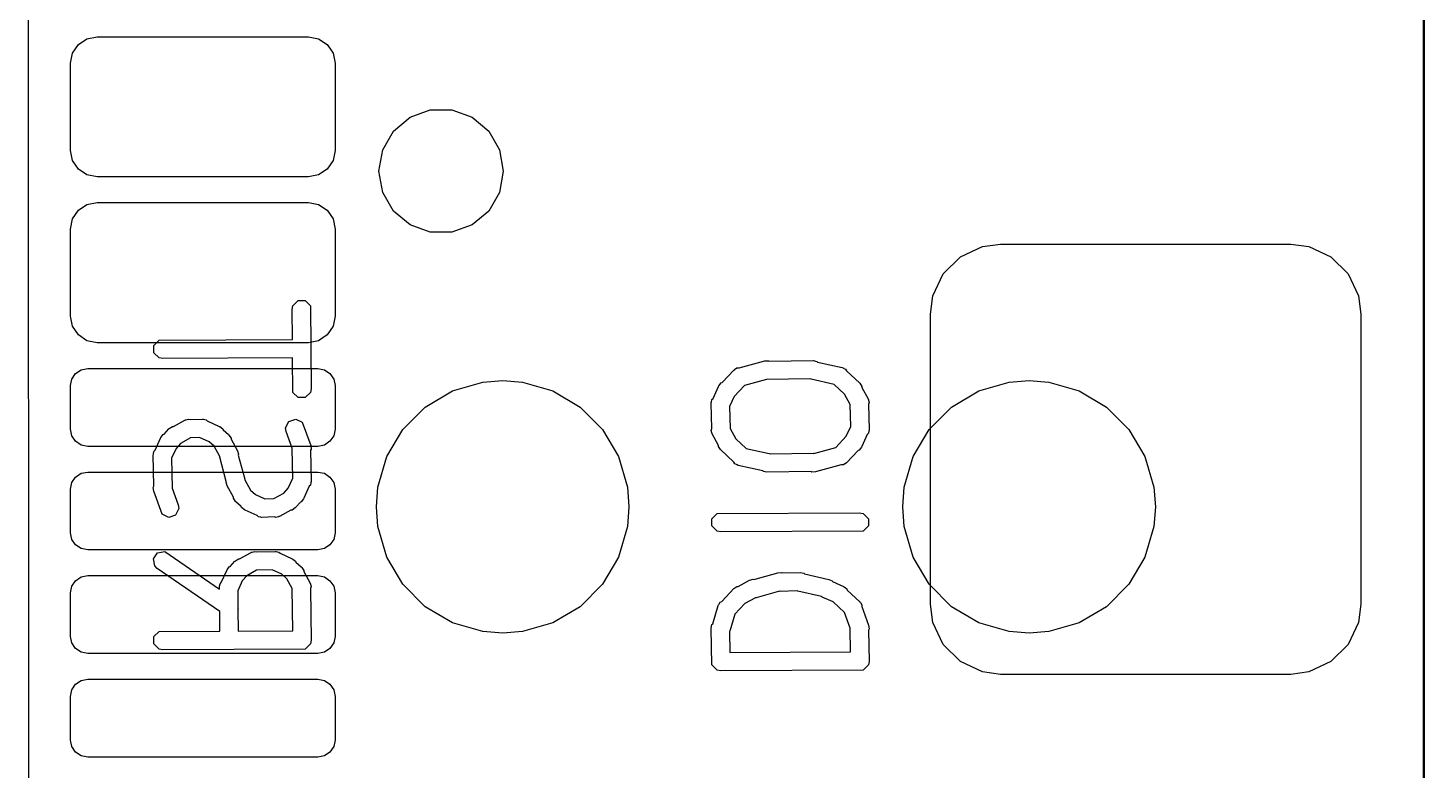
# Model space of a CAD drawing. Extents: x 138 to 258, y -115 to -93.
# Drawn here: x 152.24 to 158.98, y -105 to -101.42 of the extents above; entities that cross this region are included whole.
import ezdxf

# ---------------------------------------------------------------- set-up
doc = ezdxf.new("R2010")
doc.units = 0
doc.layers.add('BLACK', color=7, linetype='CONTINUOUS')

msp = doc.modelspace()

# ---------------------------------------------------------------- linework, layer by layer
at = {"layer": 'BLACK', "linetype": 'CONTINUOUS'}
for p, q in [((158.977426, -111.988503), (158.97733, -98.0186)), ((158.979773, -98.018696), (158.97987, -111.9886)), ((152.242719, -98.731047), (152.2476, -111.2266)), ((152.458251, -101.544578), (152.48602, -101.50302)), ((152.48602, -101.50302), (152.527578, -101.475251)), ((152.527578, -101.475251), (152.5766, -101.4655)), ((152.5766, -101.4655), (153.5966, -101.4655)), ((153.5966, -101.4655), (153.645622, -101.475251)), ((153.645622, -101.475251), (153.68718, -101.50302)), ((153.68718, -101.50302), (153.714949, -101.544578)), ((152.4485, -101.5936), (152.458251, -101.544578)), ((152.4485, -102.0136), (152.4485, -101.5936)), ((153.714949, -101.544578), (153.7247, -101.5936)), ((153.7247, -101.5936), (153.7247, -102.0136)), ((154.006787, -101.920764), (154.0866, -101.853792)), ((154.006787, -101.920764), (154.0866, -101.853792)), ((154.0866, -101.853792), (154.184506, -101.818158)), ((154.0866, -101.853792), (154.184506, -101.818158)), ((154.184506, -101.818158), (154.288694, -101.818158)), ((154.184506, -101.818158), (154.288694, -101.818158)), ((154.288694, -101.818158), (154.3866, -101.853792)), ((154.288694, -101.818158), (154.3866, -101.853792)), ((154.3866, -101.853792), (154.466413, -101.920764)), ((154.3866, -101.853792), (154.466413, -101.920764)), ((153.954692, -102.010994), (154.006787, -101.920764)), ((153.954692, -102.010994), (154.006787, -101.920764)), ((154.466413, -101.920764), (154.518508, -102.010994)), ((154.466413, -101.920764), (154.518508, -102.010994)), ((152.458251, -102.062622), (152.4485, -102.0136)), ((152.48602, -102.10418), (152.458251, -102.062622)), ((153.714949, -102.062622), (153.68718, -102.10418)), ((153.7247, -102.0136), (153.714949, -102.062622)), ((153.9366, -102.1136), (153.954692, -102.010994)), ((153.9366, -102.1136), (153.954692, -102.010994)), ((154.518508, -102.010994), (154.5366, -102.1136)), ((154.518508, -102.010994), (154.5366, -102.1136)), ((152.527578, -102.131949), (152.48602, -102.10418)), ((152.5766, -102.1417), (152.527578, -102.131949)), ((153.645622, -102.131949), (153.5966, -102.1417)), ((153.68718, -102.10418), (153.645622, -102.131949)), ((153.954692, -102.216206), (153.9366, -102.1136)), ((153.954692, -102.216206), (153.9366, -102.1136)), ((154.5366, -102.1136), (154.518508, -102.216206)), ((154.5366, -102.1136), (154.518508, -102.216206)), ((153.5966, -102.1417), (152.5766, -102.1417)), ((152.527578, -102.275251), (152.5766, -102.2655)), ((152.5766, -102.2655), (153.5966, -102.2655)), ((153.5966, -102.2655), (153.645622, -102.275251)), ((154.006787, -102.306436), (153.954692, -102.216206)), ((154.006787, -102.306436), (153.954692, -102.216206)), ((154.518508, -102.216206), (154.466413, -102.306436)), ((154.518508, -102.216206), (154.466413, -102.306436)), ((152.458251, -102.344578), (152.48602, -102.30302)), ((152.48602, -102.30302), (152.527578, -102.275251)), ((153.645622, -102.275251), (153.68718, -102.30302)), ((153.68718, -102.30302), (153.714949, -102.344578)), ((154.0866, -102.373408), (154.006787, -102.306436)), ((154.0866, -102.373408), (154.006787, -102.306436)), ((154.466413, -102.306436), (154.3866, -102.373408)), ((154.466413, -102.306436), (154.3866, -102.373408)), ((152.4485, -102.3936), (152.458251, -102.344578)), ((152.4485, -102.8136), (152.4485, -102.3936)), ((153.714949, -102.344578), (153.7247, -102.3936)), ((153.7247, -102.3936), (153.7247, -102.8136)), ((154.184506, -102.409042), (154.0866, -102.373408)), ((154.184506, -102.409042), (154.0866, -102.373408)), ((154.3866, -102.373408), (154.288694, -102.409042)), ((154.3866, -102.373408), (154.288694, -102.409042)), ((154.288694, -102.409042), (154.184506, -102.409042)), ((154.288694, -102.409042), (154.184506, -102.409042)), ((156.849093, -102.47702), (156.9366, -102.4655)), ((156.9366, -102.4655), (158.3366, -102.4655)), ((158.3366, -102.4655), (158.424107, -102.47702)), ((156.659645, -102.609674), (156.742674, -102.526645)), ((156.742674, -102.526645), (156.849093, -102.47702)), ((158.424107, -102.47702), (158.530526, -102.526645)), ((158.530526, -102.526645), (158.613555, -102.609674)), ((156.61002, -102.716093), (156.659645, -102.609674)), ((158.613555, -102.609674), (158.66318, -102.716093)), ((153.521538, -102.763318), (153.546282, -102.738574)), ((153.546282, -102.738574), (153.581274, -102.738574)), ((153.581274, -102.738574), (153.606018, -102.763318)), ((156.5985, -102.8036), (156.61002, -102.716093)), ((158.66318, -102.716093), (158.6747, -102.8036)), ((153.518058, -102.780814), (153.521538, -102.763318)), ((153.519326, -102.926906), (153.518058, -102.780814)), ((153.606018, -102.763318), (153.609498, -103.163991)), ((156.5985, -104.2036), (156.5985, -102.8036)), ((158.6747, -102.8036), (158.6747, -104.2036)), ((152.458251, -102.862622), (152.4485, -102.8136)), ((152.48602, -102.90418), (152.458251, -102.862622)), ((153.714949, -102.862622), (153.68718, -102.90418)), ((153.7247, -102.8136), (153.714949, -102.862622)), ((152.527578, -102.931949), (152.48602, -102.90418)), ((152.5766, -102.9417), (152.527578, -102.931949)), ((153.5966, -102.9417), (152.5766, -102.9417)), ((152.850978, -102.954906), (152.875722, -102.930162)), ((152.875722, -102.930162), (153.519326, -102.926906)), ((153.645622, -102.931949), (153.5966, -102.9417)), ((153.68718, -102.90418), (153.645622, -102.931949)), ((152.850978, -102.989898), (152.850978, -102.954906)), ((152.875722, -103.014642), (152.850978, -102.989898)), ((152.472839, -103.089839), (152.499799, -103.071826)), ((152.499799, -103.071826), (152.5316, -103.0655)), ((152.5316, -103.0655), (153.6416, -103.0655)), ((152.893218, -103.018122), (152.875722, -103.014642)), ((153.520091, -103.014951), (152.893218, -103.018122)), ((153.521538, -103.181487), (153.520091, -103.014951)), ((153.6416, -103.0655), (153.673401, -103.071826)), ((153.673401, -103.071826), (153.700361, -103.089839)), ((155.592965, -103.133467), (155.649083, -103.073605)), ((155.649083, -103.073605), (155.6532, -103.070853)), ((155.6532, -103.070853), (155.654194, -103.069198)), ((155.654194, -103.069198), (155.656716, -103.068504)), ((155.656716, -103.068504), (155.663915, -103.063695)), ((155.663915, -103.063695), (155.674211, -103.063694)), ((155.674211, -103.063694), (155.79805, -103.029648)), ((155.79805, -103.029648), (155.815867, -103.028781)), ((155.815867, -103.028781), (155.82015, -103.031351)), ((155.82015, -103.031351), (156.032658, -103.028283)), ((156.032658, -103.028283), (156.050154, -103.031763)), ((156.050154, -103.031763), (156.053351, -103.03496)), ((156.053351, -103.03496), (156.171473, -103.061579)), ((156.171473, -103.061579), (156.17595, -103.063694)), ((156.17595, -103.063694), (156.177881, -103.063694)), ((156.177881, -103.063694), (156.179843, -103.065533)), ((156.179843, -103.065533), (156.187602, -103.069199)), ((156.187602, -103.069199), (156.19255, -103.077446)), ((156.19255, -103.077446), (156.256576, -103.137468)), ((152.4485, -103.1486), (152.454826, -103.116799)), ((152.454826, -103.116799), (152.472839, -103.089839)), ((153.700361, -103.089839), (153.718374, -103.116799)), ((153.718374, -103.116799), (153.7247, -103.1486)), ((154.291499, -103.174137), (154.438238, -103.131505)), ((154.438238, -103.131505), (154.5336, -103.124)), ((154.5336, -103.124), (154.628962, -103.131505)), ((154.628962, -103.131505), (154.775701, -103.174137)), ((155.576657, -103.14935), (155.587594, -103.135258)), ((155.587594, -103.135258), (155.592965, -103.133467)), ((155.805968, -103.119092), (155.700546, -103.148076)), ((155.809138, -103.119723), (155.805968, -103.119092)), ((156.018072, -103.116706), (155.809138, -103.119723)), ((156.021569, -103.118358), (156.018072, -103.116706)), ((156.1338, -103.143649), (156.021569, -103.118358)), ((156.183302, -103.190055), (156.1338, -103.143649)), ((156.256576, -103.137468), (156.266487, -103.1523)), ((156.831499, -103.174137), (156.978238, -103.131505)), ((156.978238, -103.131505), (157.0736, -103.124)), ((157.0736, -103.124), (157.168962, -103.131505)), ((157.168962, -103.131505), (157.315701, -103.174137)), ((152.4485, -103.3586), (152.4485, -103.1486)), ((153.546282, -103.206231), (153.521538, -103.181487)), ((153.581274, -103.206231), (153.546282, -103.206231)), ((153.606018, -103.181487), (153.581274, -103.206231)), ((153.609498, -103.163991), (153.606018, -103.181487)), ((153.7247, -103.1486), (153.7247, -103.3586)), ((154.159972, -103.251922), (154.291499, -103.174137)), ((154.775701, -103.174137), (154.907228, -103.251922)), ((155.543378, -103.216164), (155.548995, -103.210546)), ((155.548995, -103.210546), (155.57531, -103.152329)), ((155.57531, -103.152301), (155.575335, -103.152274)), ((155.57531, -103.152329), (155.57531, -103.152301)), ((155.575335, -103.152274), (155.576657, -103.14935)), ((155.650126, -103.201861), (155.628653, -103.249366)), ((155.700546, -103.148076), (155.650126, -103.201861)), ((156.183354, -103.190243), (156.183302, -103.190055)), ((156.210605, -103.239799), (156.183354, -103.190243)), ((156.266487, -103.1523), (156.266487, -103.157596)), ((156.266487, -103.157596), (156.297071, -103.213214)), ((156.699972, -103.251922), (156.831499, -103.174137)), ((157.315701, -103.174137), (157.447228, -103.251922)), ((154.051922, -103.359972), (154.159972, -103.251922)), ((154.907228, -103.251922), (155.015278, -103.359972)), ((155.539898, -103.23366), (155.540344, -103.231413)), ((155.542833, -103.356166), (155.539898, -103.23366)), ((155.540013, -103.230418), (155.540959, -103.228324)), ((155.540344, -103.231413), (155.540013, -103.230418)), ((155.540959, -103.228324), (155.543378, -103.216164)), ((155.628653, -103.249366), (155.63119, -103.355245)), ((156.213142, -103.345679), (156.210605, -103.239799)), ((156.297071, -103.213214), (156.297675, -103.215421)), ((156.297675, -103.215421), (156.298418, -103.216164)), ((156.298418, -103.216164), (156.298469, -103.218321)), ((156.298469, -103.218321), (156.301783, -103.230419)), ((156.301783, -103.230419), (156.298962, -103.23888)), ((156.298962, -103.23888), (156.301898, -103.361386)), ((156.591922, -103.359972), (156.699972, -103.251922)), ((157.447228, -103.251922), (157.555278, -103.359972)), ((152.924752, -103.355183), (152.939584, -103.345272)), ((152.939584, -103.345272), (152.944879, -103.345271)), ((152.944879, -103.345271), (153.000498, -103.314687)), ((153.000498, -103.314687), (153.002705, -103.314082)), ((153.002705, -103.314082), (153.003448, -103.31334)), ((153.003448, -103.31334), (153.00578, -103.31324)), ((153.00578, -103.31324), (153.017703, -103.309975)), ((153.017703, -103.309975), (153.025028, -103.312416)), ((153.025028, -103.312416), (153.084807, -103.30986)), ((153.084807, -103.30986), (153.087052, -103.310306)), ((153.087052, -103.310306), (153.088048, -103.309975)), ((153.088048, -103.309975), (153.09014, -103.31092)), ((153.09014, -103.31092), (153.102303, -103.31334)), ((153.102303, -103.31334), (153.10792, -103.318957)), ((153.10792, -103.318957), (153.166139, -103.345271)), ((153.166139, -103.345271), (153.166167, -103.345272)), ((153.166167, -103.345272), (153.166195, -103.345297)), ((153.166195, -103.345297), (153.169117, -103.346618)), ((153.169117, -103.346618), (153.183209, -103.357555)), ((153.486242, -103.352339), (153.501891, -103.32104)), ((153.501891, -103.32104), (153.535088, -103.309975)), ((153.535088, -103.309975), (153.566387, -103.325624)), ((153.566387, -103.325624), (153.607152, -103.436917)), ((156.19167, -103.393184), (156.213142, -103.345679)), ((152.454826, -103.390401), (152.4485, -103.3586)), ((152.472839, -103.417361), (152.454826, -103.390401)), ((152.856595, -103.460191), (152.88291, -103.401975)), ((152.88291, -103.401947), (152.882936, -103.401917)), ((152.88291, -103.401975), (152.88291, -103.401947)), ((152.882936, -103.401917), (152.884257, -103.398996)), ((152.884257, -103.398996), (152.895194, -103.384904)), ((152.895194, -103.384904), (152.899419, -103.383495)), ((152.899419, -103.383495), (152.922489, -103.357711)), ((152.922489, -103.357711), (152.922542, -103.357555)), ((152.922542, -103.357555), (152.922714, -103.35746)), ((152.922714, -103.35746), (152.924752, -103.355183)), ((153.027311, -103.401027), (152.979219, -103.427473)), ((153.070363, -103.399186), (153.027311, -103.401027)), ((153.116632, -103.420099), (153.070363, -103.399186)), ((153.183209, -103.357555), (153.184617, -103.361781)), ((153.184617, -103.361781), (153.2104, -103.384851)), ((153.2104, -103.384851), (153.210557, -103.384904)), ((153.210557, -103.384904), (153.210651, -103.385076)), ((153.210651, -103.385076), (153.21293, -103.387115)), ((153.21293, -103.387115), (153.222841, -103.401947)), ((153.222841, -103.401947), (153.22284, -103.407241)), ((153.22284, -103.407241), (153.253425, -103.462858)), ((153.488473, -103.370038), (153.486242, -103.352339)), ((153.518131, -103.451006), (153.488473, -103.370038)), ((153.718374, -103.390401), (153.700361, -103.417361)), ((153.7247, -103.3586), (153.718374, -103.390401)), ((153.974137, -103.491499), (154.051922, -103.359972)), ((155.015278, -103.359972), (155.093063, -103.491499)), ((155.540013, -103.364628), (155.542833, -103.356166)), ((155.543326, -103.376726), (155.540013, -103.364628)), ((155.543378, -103.378882), (155.543326, -103.376726)), ((155.54412, -103.379624), (155.543378, -103.378882)), ((155.544725, -103.381833), (155.54412, -103.379624)), ((155.57531, -103.43745), (155.544725, -103.381833)), ((155.63119, -103.355245), (155.658443, -103.404802)), ((155.658443, -103.404802), (155.658494, -103.40499)), ((155.658494, -103.40499), (155.707995, -103.451396)), ((156.141248, -103.446968), (156.19167, -103.393184)), ((156.2928, -103.384499), (156.266486, -103.442717)), ((156.298418, -103.378882), (156.2928, -103.384499)), ((156.300837, -103.366719), (156.298418, -103.378882)), ((156.301783, -103.364627), (156.300837, -103.366719)), ((156.301898, -103.361386), (156.301451, -103.363631)), ((156.301451, -103.363631), (156.301783, -103.364627)), ((156.514137, -103.491499), (156.591922, -103.359972)), ((157.555278, -103.359972), (157.633063, -103.491499)), ((152.499799, -103.435374), (152.472839, -103.417361)), ((152.5316, -103.4417), (152.499799, -103.435374)), ((153.6416, -103.4417), (152.5316, -103.4417)), ((152.847498, -103.483305), (152.847944, -103.481058)), ((152.847613, -103.480063), (152.848559, -103.477969)), ((152.847944, -103.481058), (152.847613, -103.480063)), ((152.848559, -103.477969), (152.850978, -103.465809)), ((152.850978, -103.465809), (152.856595, -103.460191)), ((152.957738, -103.45148), (152.936116, -103.499315)), ((152.979219, -103.427473), (152.957738, -103.45148)), ((153.140636, -103.441578), (153.116632, -103.420099)), ((153.168031, -103.491394), (153.140636, -103.441578)), ((153.253425, -103.462858), (153.258137, -103.480064)), ((153.258137, -103.480064), (153.256888, -103.483808)), ((153.518058, -103.451374), (153.518131, -103.451006)), ((153.520879, -103.59502), (153.518058, -103.451374)), ((153.609383, -103.454615), (153.606537, -103.460306)), ((153.606537, -103.460306), (153.609498, -103.611031)), ((153.607152, -103.436917), (153.609383, -103.454615)), ((153.673401, -103.435374), (153.6416, -103.4417)), ((153.700361, -103.417361), (153.673401, -103.435374)), ((155.57531, -103.442746), (155.57531, -103.43745)), ((155.585221, -103.457578), (155.57531, -103.442746)), ((155.649244, -103.517597), (155.585221, -103.457578)), ((155.707995, -103.451396), (155.820227, -103.476688)), ((155.820227, -103.476688), (155.823723, -103.478339)), ((155.823723, -103.478339), (156.032658, -103.475323)), ((156.032658, -103.475323), (156.035826, -103.475953)), ((156.035826, -103.475953), (156.141248, -103.446968)), ((156.24883, -103.461578), (156.192713, -103.52144)), ((156.254203, -103.459788), (156.24883, -103.461578)), ((156.26514, -103.445695), (156.254203, -103.459788)), ((156.26646, -103.442772), (156.26514, -103.445695)), ((156.266486, -103.442746), (156.26646, -103.442772)), ((156.266486, -103.442717), (156.266486, -103.442746)), ((152.850458, -103.634031), (152.847498, -103.483305)), ((152.936116, -103.499315), (152.938938, -103.642963)), ((153.168177, -103.494394), (153.168031, -103.491394)), ((153.200107, -103.610527), (153.168177, -103.494394)), ((153.256888, -103.483808), (153.288819, -103.599942)), ((153.931505, -103.638238), (153.974137, -103.491499)), ((155.093063, -103.491499), (155.135695, -103.638238)), ((155.654194, -103.525846), (155.649244, -103.517597)), ((155.661954, -103.529512), (155.654194, -103.525846)), ((155.663916, -103.531351), (155.661954, -103.529512)), ((155.665846, -103.531351), (155.663916, -103.531351)), ((155.670323, -103.533466), (155.665846, -103.531351)), ((155.788444, -103.560085), (155.670323, -103.533466)), ((156.16758, -103.531351), (156.043747, -103.565398)), ((156.17788, -103.531351), (156.16758, -103.531351)), ((156.185081, -103.526538), (156.17788, -103.531351)), ((156.187602, -103.525846), (156.185081, -103.526538)), ((156.188594, -103.524191), (156.187602, -103.525846)), ((156.192713, -103.52144), (156.188594, -103.524191)), ((156.471505, -103.638238), (156.514137, -103.491499)), ((157.633063, -103.491499), (157.675695, -103.638238)), ((152.4485, -103.6486), (152.454826, -103.616799)), ((152.454826, -103.616799), (152.472839, -103.589839)), ((152.472839, -103.589839), (152.499799, -103.571826)), ((152.499799, -103.571826), (152.5316, -103.5655)), ((152.5316, -103.5655), (153.6416, -103.5655)), ((153.198859, -103.614272), (153.200107, -103.610527)), ((153.203571, -103.631477), (153.198859, -103.614272)), ((153.288819, -103.599942), (153.288964, -103.602942)), ((153.288964, -103.602942), (153.316357, -103.652755)), ((153.499257, -103.642856), (153.520879, -103.59502)), ((153.608437, -103.616364), (153.606018, -103.628527)), ((153.609383, -103.614272), (153.608437, -103.616364)), ((153.609498, -103.611031), (153.609051, -103.613276)), ((153.609051, -103.613276), (153.609383, -103.614272)), ((153.6416, -103.5655), (153.673401, -103.571826)), ((153.673401, -103.571826), (153.700361, -103.589839)), ((153.700361, -103.589839), (153.718374, -103.616799)), ((153.718374, -103.616799), (153.7247, -103.6486)), ((155.791642, -103.563283), (155.788444, -103.560085)), ((155.809138, -103.566763), (155.791642, -103.563283)), ((156.021645, -103.563694), (155.809138, -103.566763)), ((156.025929, -103.566265), (156.021645, -103.563694)), ((156.043747, -103.565398), (156.025929, -103.566265)), ((152.4485, -103.8586), (152.4485, -103.6486)), ((152.847613, -103.639723), (152.850458, -103.634031)), ((152.849844, -103.657421), (152.847613, -103.639723)), ((152.890611, -103.768713), (152.849844, -103.657421)), ((152.938938, -103.642963), (152.938864, -103.64333)), ((152.938864, -103.64333), (152.968524, -103.724299)), ((153.234155, -103.687095), (153.203571, -103.631477)), ((153.316357, -103.652755), (153.340364, -103.674235)), ((153.340364, -103.674235), (153.386634, -103.69515)), ((153.429683, -103.693309), (153.477779, -103.66686)), ((153.477779, -103.66686), (153.499257, -103.642856)), ((153.6004, -103.634144), (153.574086, -103.692362)), ((153.606018, -103.628527), (153.6004, -103.634144)), ((153.7247, -103.6486), (153.7247, -103.8586)), ((153.924, -103.7336), (153.931505, -103.638238)), ((155.135695, -103.638238), (155.1432, -103.7336)), ((156.464, -103.7336), (156.471505, -103.638238)), ((157.675695, -103.638238), (157.6832, -103.7336)), ((152.970755, -103.741997), (152.955106, -103.773297)), ((152.968524, -103.724299), (152.970755, -103.741997)), ((153.234156, -103.692391), (153.234155, -103.687095)), ((153.244067, -103.707223), (153.234156, -103.692391)), ((153.246344, -103.70926), (153.244067, -103.707223)), ((153.246439, -103.709433), (153.246344, -103.70926)), ((153.246595, -103.709485), (153.246439, -103.709433)), ((153.272379, -103.732555), (153.246595, -103.709485)), ((153.273788, -103.736781), (153.272379, -103.732555)), ((153.28788, -103.747718), (153.273788, -103.736781)), ((153.290801, -103.749038), (153.28788, -103.747718)), ((153.290831, -103.749065), (153.290801, -103.749038)), ((153.290859, -103.749064), (153.290831, -103.749065)), ((153.349076, -103.775379), (153.290859, -103.749064)), ((153.386634, -103.69515), (153.429683, -103.693309)), ((153.512116, -103.749064), (153.456499, -103.77965)), ((153.517411, -103.749065), (153.512116, -103.749064)), ((153.532243, -103.739154), (153.517411, -103.749065)), ((153.534281, -103.736875), (153.532243, -103.739154)), ((153.534454, -103.736781), (153.534281, -103.736875)), ((153.534506, -103.736624), (153.534454, -103.736781)), ((153.557576, -103.710841), (153.534506, -103.736624)), ((153.561803, -103.709433), (153.557576, -103.710841)), ((153.57274, -103.69534), (153.561803, -103.709433)), ((153.574059, -103.69242), (153.57274, -103.69534)), ((153.574086, -103.692391), (153.574059, -103.69242)), ((153.574086, -103.692362), (153.574086, -103.692391)), ((153.931505, -103.828962), (153.924, -103.7336)), ((155.1432, -103.7336), (155.135695, -103.828962)), ((156.471505, -103.828962), (156.464, -103.7336)), ((157.6832, -103.7336), (157.675695, -103.828962)), ((152.92191, -103.784362), (152.890611, -103.768713)), ((152.955106, -103.773297), (152.92191, -103.784362)), ((153.354694, -103.780997), (153.349076, -103.775379)), ((153.366854, -103.783415), (153.354694, -103.780997)), ((153.368948, -103.784362), (153.366854, -103.783415)), ((153.369943, -103.78403), (153.368948, -103.784362)), ((153.37219, -103.784477), (153.369943, -103.78403)), ((153.431968, -103.78192), (153.37219, -103.784477)), ((153.439294, -103.784362), (153.431968, -103.78192)), ((153.451216, -103.781096), (153.439294, -103.784362)), ((153.453548, -103.780997), (153.451216, -103.781096)), ((153.45429, -103.780254), (153.453548, -103.780997)), ((153.456499, -103.77965), (153.45429, -103.780254)), ((155.543378, -103.790929), (155.568122, -103.766185)), ((155.543378, -103.825921), (155.543378, -103.790929)), ((155.568122, -103.766185), (156.256178, -103.762705)), ((156.256178, -103.762705), (156.273674, -103.766185)), ((156.273674, -103.766185), (156.298418, -103.790929)), ((156.298418, -103.790929), (156.298418, -103.825921)), ((152.454826, -103.890401), (152.4485, -103.8586)), ((153.7247, -103.8586), (153.718374, -103.890401)), ((153.974137, -103.975701), (153.931505, -103.828962)), ((155.135695, -103.828962), (155.093063, -103.975701)), ((155.568122, -103.850665), (155.543378, -103.825921)), ((155.585618, -103.854145), (155.568122, -103.850665)), ((156.273674, -103.850665), (155.585618, -103.854145)), ((156.298418, -103.825921), (156.273674, -103.850665)), ((156.514137, -103.975701), (156.471505, -103.828962)), ((157.675695, -103.828962), (157.633063, -103.975701)), ((152.472839, -103.917361), (152.454826, -103.890401)), ((152.499799, -103.935374), (152.472839, -103.917361)), ((152.5316, -103.9417), (152.499799, -103.935374)), ((153.6416, -103.9417), (152.5316, -103.9417)), ((152.868647, -103.955652), (152.903108, -103.94957)), ((152.903108, -103.94957), (153.166926, -104.130904)), ((153.264194, -103.9839), (153.319811, -103.953315)), ((153.319811, -103.953315), (153.322019, -103.95271)), ((153.322019, -103.95271), (153.322762, -103.951968)), ((153.322762, -103.951968), (153.324977, -103.951899)), ((153.324977, -103.951899), (153.337016, -103.948603)), ((153.337016, -103.948603), (153.345056, -103.951283)), ((153.345056, -103.951283), (153.436052, -103.948488)), ((153.436052, -103.948488), (153.438298, -103.948934)), ((153.438298, -103.948934), (153.439294, -103.948603)), ((153.439294, -103.948603), (153.441387, -103.949549)), ((153.441387, -103.949549), (153.453548, -103.951968)), ((153.453548, -103.951968), (153.459165, -103.957585)), ((153.673401, -103.935374), (153.6416, -103.9417)), ((153.700361, -103.917361), (153.673401, -103.935374)), ((153.718374, -103.890401), (153.700361, -103.917361)), ((152.84858, -103.984318), (152.868647, -103.955652)), ((152.854662, -104.018779), (152.84858, -103.984318)), ((152.866999, -104.031663), (152.854662, -104.018779)), ((153.218732, -104.022123), (153.241804, -103.996338)), ((153.241804, -103.996338), (153.241856, -103.996184)), ((153.241856, -103.996184), (153.242026, -103.99609)), ((153.242026, -103.99609), (153.244066, -103.993811)), ((153.244066, -103.993811), (153.258898, -103.9839)), ((153.258898, -103.9839), (153.264194, -103.9839)), ((153.459165, -103.957585), (153.517382, -103.9839)), ((153.517382, -103.9839), (153.517411, -103.9839)), ((153.517411, -103.9839), (153.51744, -103.983926)), ((153.51744, -103.983926), (153.520362, -103.985247)), ((153.520362, -103.985247), (153.534454, -103.996184)), ((153.534454, -103.996184), (153.535862, -104.000409)), ((153.535862, -104.000409), (153.561646, -104.023479)), ((154.051922, -104.107228), (153.974137, -103.975701)), ((155.093063, -103.975701), (155.015278, -104.107228)), ((156.591922, -104.107228), (156.514137, -103.975701)), ((157.633063, -103.975701), (157.555278, -104.107228)), ((152.472839, -104.089839), (152.499799, -104.071826)), ((152.499799, -104.071826), (152.5316, -104.0655)), ((152.5316, -104.0655), (153.6416, -104.0655)), ((153.168301, -104.238761), (152.866999, -104.031663)), ((153.175909, -104.09882), (153.202224, -104.040603)), ((153.202224, -104.040574), (153.202251, -104.040543)), ((153.202224, -104.040603), (153.202224, -104.040574)), ((153.202251, -104.040543), (153.203571, -104.037624)), ((153.203571, -104.037624), (153.214508, -104.023532)), ((153.214508, -104.023532), (153.218732, -104.022123)), ((153.298533, -104.066102), (153.277052, -104.09011)), ((153.346478, -104.039736), (153.298533, -104.066102)), ((153.420809, -104.037453), (153.346478, -104.039736)), ((153.467877, -104.058729), (153.420809, -104.037453)), ((153.491884, -104.080209), (153.467877, -104.058729)), ((153.518134, -104.127945), (153.491884, -104.080209)), ((153.561646, -104.023479), (153.561803, -104.023532)), ((153.561803, -104.023532), (153.561897, -104.023704)), ((153.561897, -104.023704), (153.564175, -104.025742)), ((153.564175, -104.025742), (153.574086, -104.040574)), ((153.574086, -104.040574), (153.574086, -104.045869)), ((153.574086, -104.045869), (153.604671, -104.101488)), ((153.6416, -104.0655), (153.673401, -104.071826)), ((153.673401, -104.071826), (153.700361, -104.089839)), ((155.66921, -104.117431), (155.724829, -104.086847)), ((155.724829, -104.086847), (155.742034, -104.082135)), ((155.742034, -104.082135), (155.745778, -104.083383)), ((155.745778, -104.083383), (155.861912, -104.051453)), ((155.861912, -104.051453), (155.87973, -104.050586)), ((155.87973, -104.050586), (155.883278, -104.052714)), ((155.883278, -104.052714), (155.968795, -104.050088)), ((155.968795, -104.050088), (155.986291, -104.053568)), ((155.986291, -104.053568), (155.989488, -104.056765)), ((155.989488, -104.056765), (156.10761, -104.083385)), ((156.10761, -104.083385), (156.123739, -104.091005)), ((152.4485, -104.1486), (152.454826, -104.116799)), ((152.4485, -104.3586), (152.4485, -104.1486)), ((152.454826, -104.116799), (152.472839, -104.089839)), ((153.166812, -104.121934), (153.167258, -104.119687)), ((153.166926, -104.130904), (153.166812, -104.121934)), ((153.166927, -104.118692), (153.167873, -104.116598)), ((153.167258, -104.119687), (153.166927, -104.118692)), ((153.167873, -104.116598), (153.170292, -104.104438)), ((153.170292, -104.104438), (153.175909, -104.09882)), ((153.277052, -104.09011), (153.255205, -104.138441)), ((153.255205, -104.138441), (153.256278, -104.222563)), ((153.520734, -104.331882), (153.518134, -104.127945)), ((153.604671, -104.101488), (153.605275, -104.103695)), ((153.605275, -104.103695), (153.606018, -104.104438)), ((153.606018, -104.104438), (153.606044, -104.106502)), ((153.606044, -104.106502), (153.609383, -104.118693)), ((153.609383, -104.118693), (153.606317, -104.12789)), ((153.606317, -104.12789), (153.609498, -104.377385)), ((153.700361, -104.089839), (153.718374, -104.116799)), ((153.718374, -104.116799), (153.7247, -104.1486)), ((153.7247, -104.1486), (153.7247, -104.3586)), ((154.159972, -104.215278), (154.051922, -104.107228)), ((155.015278, -104.107228), (154.907228, -104.215278)), ((155.590501, -104.189832), (155.649083, -104.127342)), ((155.649083, -104.127342), (155.663915, -104.117432)), ((155.663915, -104.117432), (155.66921, -104.117431)), ((155.869832, -104.140897), (155.756364, -104.172095)), ((155.873001, -104.141528), (155.869832, -104.140897)), ((155.955247, -104.139001), (155.873001, -104.141528)), ((155.957706, -104.140163), (155.955247, -104.139001)), ((156.072815, -104.166103), (155.957706, -104.140163)), ((156.123739, -104.091005), (156.125358, -104.093704)), ((156.125358, -104.093704), (156.177851, -104.117431)), ((156.177851, -104.117431), (156.177881, -104.117431)), ((156.177881, -104.117431), (156.177909, -104.117457)), ((156.177909, -104.117457), (156.180831, -104.118778)), ((156.180831, -104.118778), (156.194923, -104.129715)), ((156.194923, -104.129715), (156.196713, -104.135085)), ((156.196713, -104.135085), (156.256576, -104.191205)), ((156.699972, -104.215278), (156.591922, -104.107228)), ((157.555278, -104.107228), (157.447228, -104.215278)), ((153.256278, -104.222563), (153.25717, -104.227618)), ((154.291499, -104.293063), (154.159972, -104.215278)), ((154.907228, -104.215278), (154.775701, -104.293063)), ((155.547493, -104.297716), (155.574176, -104.209076)), ((155.574176, -104.209076), (155.57531, -104.207086)), ((155.57531, -104.206038), (155.576835, -104.20441)), ((155.57531, -104.207086), (155.57531, -104.206038)), ((155.576835, -104.20441), (155.583011, -104.193578)), ((155.583011, -104.193578), (155.590501, -104.189832)), ((155.70167, -104.200615), (155.653663, -104.251826)), ((155.701858, -104.200564), (155.70167, -104.200615)), ((155.753363, -104.17224), (155.701858, -104.200564)), ((155.756364, -104.172095), (155.753363, -104.17224)), ((156.076075, -104.168633), (156.072815, -104.166103)), ((156.128318, -104.192247), (156.076075, -104.168633)), ((156.182838, -104.243357), (156.128318, -104.192247)), ((156.256576, -104.191205), (156.257847, -104.193108)), ((156.257847, -104.193108), (156.258787, -104.193578)), ((156.258787, -104.193578), (156.259545, -104.195649)), ((156.259545, -104.195649), (156.266487, -104.206037)), ((156.266487, -104.206037), (156.266487, -104.214599)), ((156.266487, -104.214599), (156.299552, -104.304871)), ((156.61002, -104.291107), (156.5985, -104.2036)), ((156.831499, -104.293063), (156.699972, -104.215278)), ((157.447228, -104.215278), (157.315701, -104.293063)), ((158.6747, -104.2036), (158.66318, -104.291107)), ((153.169511, -104.333659), (153.168301, -104.238761)), ((153.25717, -104.227618), (153.256357, -104.228778)), ((153.256357, -104.228778), (153.257688, -104.333213)), ((155.653663, -104.251826), (155.628992, -104.333786)), ((156.210531, -104.31896), (156.182838, -104.243357)), ((152.850978, -104.359889), (152.875722, -104.335145)), ((152.875722, -104.335145), (153.169511, -104.333659)), ((153.257688, -104.333213), (153.520734, -104.331882)), ((154.438238, -104.335695), (154.291499, -104.293063)), ((154.5336, -104.3432), (154.438238, -104.335695)), ((154.628962, -104.335695), (154.5336, -104.3432)), ((154.775701, -104.293063), (154.628962, -104.335695)), ((155.539898, -104.319328), (155.543378, -104.301832)), ((155.543378, -104.496481), (155.539898, -104.319328)), ((155.543378, -104.301832), (155.547493, -104.297716)), ((155.628992, -104.333786), (155.628502, -104.334644)), ((155.628502, -104.334644), (155.630502, -104.436429)), ((156.210458, -104.319328), (156.210531, -104.31896)), ((156.2127, -104.433484), (156.210458, -104.319328)), ((156.301783, -104.322569), (156.298937, -104.32826)), ((156.298937, -104.32826), (156.301898, -104.478985)), ((156.299552, -104.304871), (156.301783, -104.322569)), ((156.659645, -104.397526), (156.61002, -104.291107)), ((156.978238, -104.335695), (156.831499, -104.293063)), ((157.0736, -104.3432), (156.978238, -104.335695)), ((157.168962, -104.335695), (157.0736, -104.3432)), ((157.315701, -104.293063), (157.168962, -104.335695)), ((158.66318, -104.291107), (158.613555, -104.397526)), ((152.454826, -104.390401), (152.4485, -104.3586)), ((152.472839, -104.417361), (152.454826, -104.390401)), ((152.499799, -104.435374), (152.472839, -104.417361)), ((152.850978, -104.394881), (152.850978, -104.359889)), ((152.875722, -104.419625), (152.850978, -104.394881)), ((152.893218, -104.423105), (152.875722, -104.419625)), ((153.581274, -104.419625), (152.893218, -104.423105)), ((153.606018, -104.394881), (153.581274, -104.419625)), ((153.609498, -104.377385), (153.606018, -104.394881)), ((153.700361, -104.417361), (153.673401, -104.435374)), ((153.718374, -104.390401), (153.700361, -104.417361)), ((153.7247, -104.3586), (153.718374, -104.390401)), ((156.742674, -104.480555), (156.659645, -104.397526)), ((158.613555, -104.397526), (158.530526, -104.480555)), ((152.5316, -104.4417), (152.499799, -104.435374)), ((153.6416, -104.4417), (152.5316, -104.4417)), ((153.673401, -104.435374), (153.6416, -104.4417)), ((155.630502, -104.436429), (156.2127, -104.433484)), ((156.301898, -104.478985), (156.298418, -104.496481)), ((156.849093, -104.53018), (156.742674, -104.480555)), ((158.530526, -104.480555), (158.424107, -104.53018)), ((155.568122, -104.521225), (155.543378, -104.496481)), ((155.585618, -104.524705), (155.568122, -104.521225)), ((156.273674, -104.521225), (155.585618, -104.524705)), ((156.298418, -104.496481), (156.273674, -104.521225)), ((156.9366, -104.5417), (156.849093, -104.53018)), ((158.3366, -104.5417), (156.9366, -104.5417)), ((158.424107, -104.53018), (158.3366, -104.5417)), ((152.4485, -104.6486), (152.454826, -104.616799)), ((152.454826, -104.616799), (152.472839, -104.589839)), ((152.472839, -104.589839), (152.499799, -104.571826)), ((152.499799, -104.571826), (152.5316, -104.5655)), ((152.5316, -104.5655), (153.6416, -104.5655)), ((153.6416, -104.5655), (153.673401, -104.571826)), ((153.673401, -104.571826), (153.700361, -104.589839)), ((153.700361, -104.589839), (153.718374, -104.616799)), ((153.718374, -104.616799), (153.7247, -104.6486)), ((152.4485, -104.8586), (152.4485, -104.6486)), ((153.7247, -104.6486), (153.7247, -104.8586)), ((152.454826, -104.890401), (152.4485, -104.8586)), ((152.472839, -104.917361), (152.454826, -104.890401)), ((153.718374, -104.890401), (153.700361, -104.917361)), ((153.7247, -104.8586), (153.718374, -104.890401)), ((152.499799, -104.935374), (152.472839, -104.917361)), ((152.5316, -104.9417), (152.499799, -104.935374)), ((153.6416, -104.9417), (152.5316, -104.9417)), ((153.673401, -104.935374), (153.6416, -104.9417)), ((153.700361, -104.917361), (153.673401, -104.935374))]:
    msp.add_line(p, q, dxfattribs=at)

doc.saveas('drawing.dxf')
